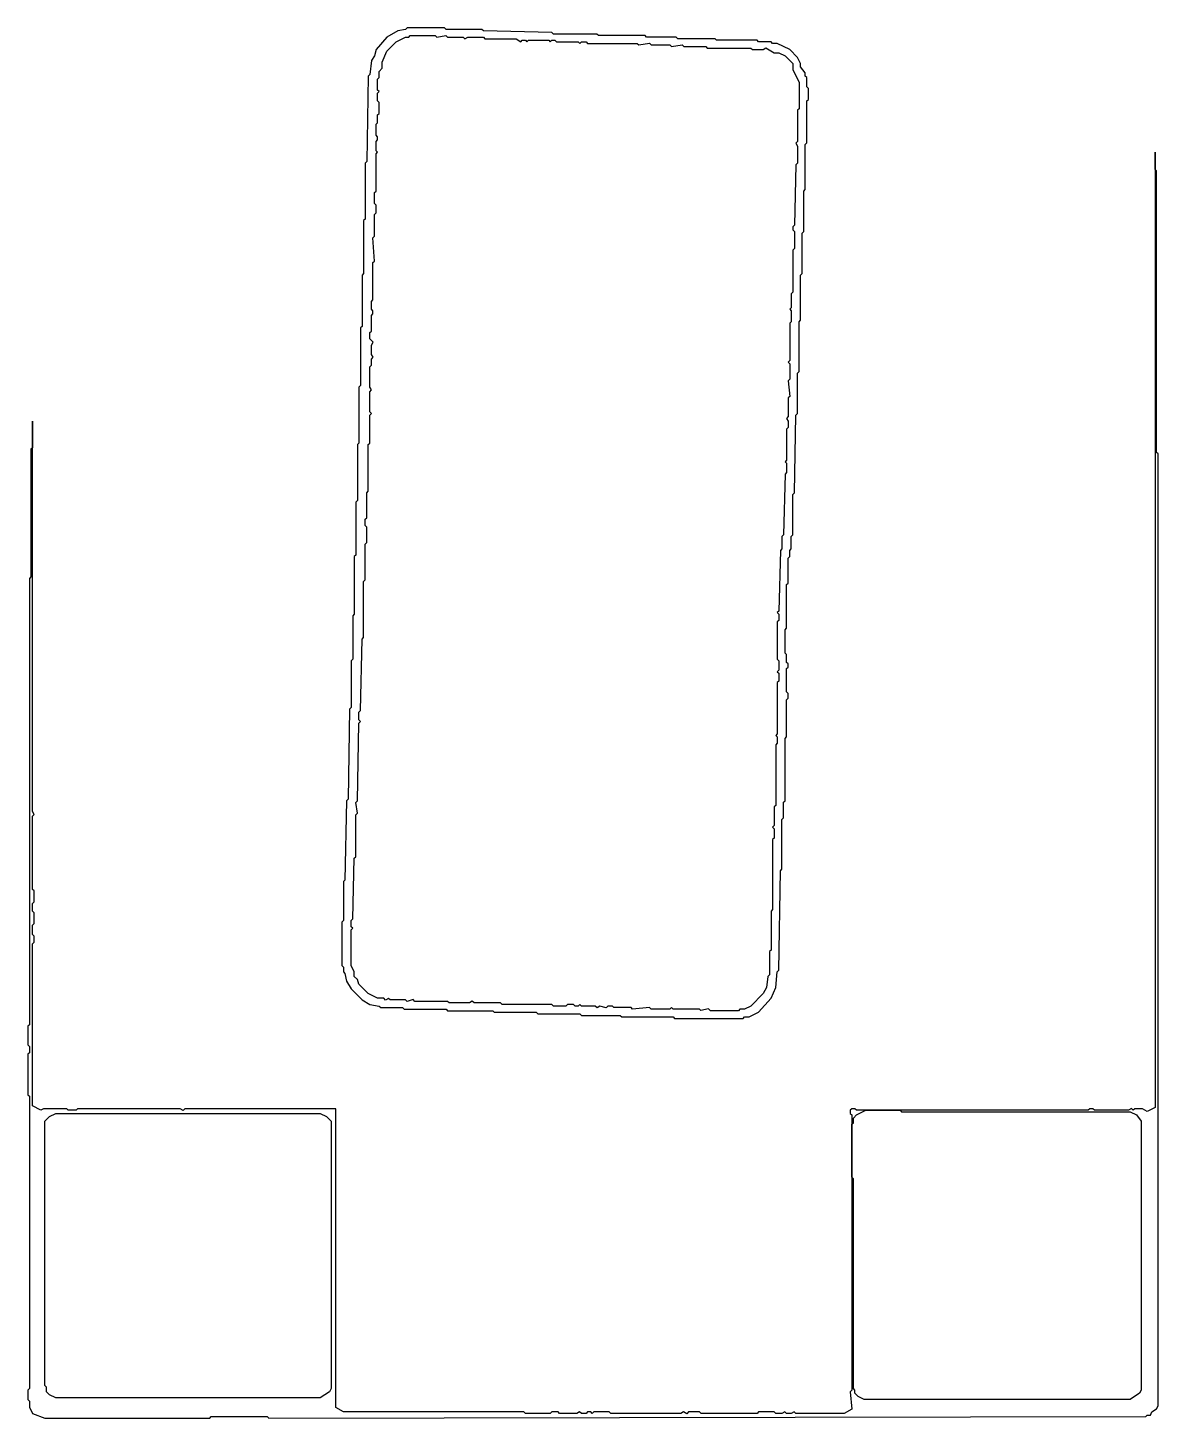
# Model space of a CAD drawing. Header units: millimetres. Extents: x 14 to 196, y 14 to 238.
import ezdxf

# ---------------------------------------------------------------- set-up
doc = ezdxf.new("R2010")
doc.units = ezdxf.units.MM
doc.layers.add('HOLES', color=1, linetype='CONTINUOUS')
doc.layers.add('OUTER', color=3, linetype='CONTINUOUS')

msp = doc.modelspace()

# ---------------------------------------------------------------- linework, layer by layer
at = {"layer": 'HOLES'}
for points in [[(74.75, 236), (75.25, 236), (75.5, 236.25), (79.5, 236.25), (79.754761, 235.995239), (81.225275, 236.274725), (81.5, 236), (84, 236), (84.282872, 235.717128), (84.75, 236), (87.25, 236), (87.5, 235.75), (92.5, 235.75), (93.261271, 235.261271), (93.5, 235.5), (94, 235.5), (94.25, 235.25), (94.5, 235.5), (97.75, 235.5), (98, 235.25), (98.25, 235.5), (98.75, 235.5), (99, 235.25), (102.5, 235.25), (102.75, 235), (103, 235.25), (103.75, 235.25), (104, 235), (112, 235), (112.243146, 234.756854), (113.973098, 235.026902), (114.25, 234.75), (117.25, 234.75), (117.493146, 234.506854), (119.223098, 234.776902), (119.5, 234.5), (123, 234.5), (123.25, 234.25), (130.25, 234.25), (130.5, 234), (132.25, 234), (132.675454, 234.260568), (134, 233.5), (134.75, 233.5), (135.75, 233), (137, 231.75), (137, 230.75), (138, 228.75), (138, 224.5), (137.75, 224.25), (137.75, 219.25), (137.467126, 218.967126), (137.75, 218.5), (137.75, 215.75), (137.5, 215.5), (137.25, 205.75), (137, 205.5), (137, 205), (137.25, 204.75), (137.25, 202), (137, 201.75), (137, 195), (136.75, 194.75), (136.75, 192.5), (136.5, 192.25), (136.75, 192), (136.75, 190.25), (136.5, 190), (136.5, 184), (136.25, 183.75), (136.5, 183.5), (136.5, 181), (136.23344, 180.73344), (136.504251, 178.254251), (136.25, 178), (136.25, 175), (135.967126, 174.717126), (136.25, 174.25), (136.25, 173.25), (136, 173), (136, 168), (135.75, 167.75), (136, 167.5), (136, 166), (135.75, 165.75), (135.5, 156), (135.25, 155.75), (135.25, 153.75), (135, 153.5), (134.75, 143.75), (134.5, 143.5), (134.75, 143.25), (134.75, 142.25), (134.5, 142), (134.5, 136), (134.75, 135.75), (134.75, 134.25), (134.5, 134), (134.75, 133.75), (134.75, 132.5), (134.5, 132.25), (134.5, 124), (134.25, 123.75), (134.5, 123.5), (134.5, 122.5), (134.25, 122.25), (134.25, 112.5), (134, 112.25), (134, 109.25), (133.75, 109), (134, 108.75), (134, 107.25), (133.75, 107), (133.75, 95.75), (133.5, 95.5), (133.5, 89.25), (133.25, 89), (133.25, 85.25), (133, 85), (132.75, 83.25), (132.25, 82.25), (130.25, 80.25), (129.25, 79.75), (128.5, 79.75), (128.25, 79.5), (123.75, 79.5), (123.467427, 79.782573), (122.237552, 79.512448), (122, 79.75), (117.75, 79.75), (117.5, 80), (117.25, 79.75), (114.25, 79.75), (113.980736, 80.019264), (111.247069, 79.752931), (111, 80), (108.25, 80), (108, 80.25), (107.25, 80.25), (106.968558, 79.968558), (106, 80.25), (105.532874, 79.967126), (105.25, 80.25), (103, 80.25), (102.75, 80.5), (102.5, 80.25), (102, 80.25), (101.75, 80.5), (100.75, 80.5), (100.5, 80.25), (98.5, 80.25), (98.25, 80.5), (90.25, 80.5), (90, 80.75), (85.75, 80.75), (85.467126, 81.032874), (85, 80.75), (81.75, 80.75), (81.5, 81), (76.25, 81), (75.968558, 81.281442), (75.002998, 80.997002), (74.75, 81.25), (72.25, 81.25), (72.021415, 81.478585), (71.532874, 81.217126), (71.25, 81.5), (70.25, 81.5), (68.75, 82.25), (67.25, 83.75), (67, 84.5), (66.5, 85), (66.5, 85.75), (66, 86.75), (66, 92.5), (66.25, 92.75), (66, 93), (66, 94), (66.25, 94.25), (66.5, 104), (66.75, 104.25), (66.75, 111), (66.993146, 111.243146), (66.723098, 112.973098), (67, 113.25), (67.25, 125.75), (67.5, 126), (67.25, 126.25), (67.25, 127.5), (67.5, 127.75), (67.75, 139.25), (68, 139.5), (68, 148.5), (68.25, 148.75), (68.25, 154.5), (68.5, 154.75), (68.5, 157.25), (68.25, 157.5), (68.25, 158.5), (68.5, 158.75), (68.5, 162.75), (68.75, 163), (68.75, 170.5), (69, 170.75), (69, 175.25), (69.25, 175.5), (69, 175.75), (69, 179), (69.282869, 179.282869), (69, 179.75), (69, 183), (69.25, 183.25), (69.25, 184.25), (69.532869, 184.532869), (69.25, 185), (69.25, 186.5), (69.532869, 186.967131), (69, 187.5), (69, 188.5), (69.25, 188.75), (69.25, 191.25), (69.5, 191.5), (69.5, 192), (69.25, 192.25), (69.25, 193.5), (69.5, 193.75), (69.5, 199.75), (69.748392, 199.998392), (69.485156, 203.735156), (69.75, 204), (69.75, 207.5), (70, 207.75), (70, 209), (69.75, 209.25), (69.75, 211), (70, 211.25), (70, 217.25), (70.25, 217.5), (70, 217.75), (70, 219.25), (70.25, 219.5), (70.25, 220), (70, 220.25), (70, 222), (70.25, 222.25), (70.25, 223.5), (70.5, 223.75), (70.5, 225.5), (70.25, 225.75), (70.25, 227), (70.5, 227.25), (70.25, 227.5), (70.25, 229.25), (70.5, 229.5), (70.5, 230.5), (71, 231), (71, 232), (71.75, 233.75), (73.25, 235.25)], [(16.750001, 61.750001), (17.5, 62.5), (18.5, 63), (61, 63), (62, 62.5), (62.750001, 61.749999), (62.75, 18.75), (62.5, 18.25), (61, 17.25), (18.5, 17.25), (17.5, 17.75), (17, 18.25), (17, 19), (16.749999, 19.250001)], [(146.75, 62.25), (147.25, 62.75), (148.75, 63.5), (154.25, 63.5), (154.5, 63.25), (191.25, 63.25), (192.25, 62.75), (193, 61.75), (193, 18.5), (192.75, 18), (191.25, 17), (148.5, 17), (147.5, 17.5), (147, 18), (147, 18.5), (146.749999, 18.750001), (146.750001, 52.499999), (146.5, 52.75), (146.5, 61.25), (146.75, 61.5)]]:
    msp.add_lwpolyline(points, close=True, dxfattribs=at)
at = {"layer": 'OUTER'}
for points in [[(73.5, 237), (71.75, 236), (70, 234), (69.75, 233), (69.25, 232.25), (69, 230), (68.75, 229.75), (68.5, 216), (68.25, 215.75), (68.25, 206.75), (68, 206.5), (68, 198), (67.75, 197.75), (67.75, 189.5), (67.5, 189.25), (67.5, 180), (67.25, 179.75), (67.25, 170.75), (67, 170.5), (67, 161.5), (66.75, 161.25), (66.75, 152.75), (66.5, 152.5), (66.5, 143.25), (66.25, 143), (66.25, 136), (66, 135.75), (66, 128.25), (65.75, 128), (65.5, 113.5), (65.25, 113.25), (65, 100.5), (64.75, 100.25), (64.75, 94), (64.5, 93.75), (64.5, 86.75), (64.75, 86.5), (64.75, 85.75), (65, 85.5), (65.25, 84.25), (66, 83), (67.75, 81.25), (69, 80.5), (70.5, 80.25), (70.75, 80), (74.25, 80), (74.5, 79.75), (81.25, 79.75), (81.5, 79.5), (88.75, 79.5), (89, 79.25), (95.75, 79.25), (96, 79), (102.75, 79), (103, 78.75), (109.25, 78.75), (109.5, 78.5), (117.75, 78.5), (118, 78.25), (129, 78.25), (129.25, 78.5), (130, 78.5), (131.5, 79.25), (133.5, 81.5), (134.25, 83.25), (134.5, 85.75), (134.75, 86), (135, 102), (135.25, 102.25), (135.25, 110.25), (135.5, 110.5), (135.5, 113), (135.75, 113.25), (135.75, 123.25), (136, 123.5), (136, 129.5), (136.25, 129.75), (136.25, 130.5), (136, 130.75), (136, 134.5), (136.25, 134.75), (136.25, 135.25), (136, 135.5), (136, 136.75), (135.75, 137), (135.75, 140.75), (136, 141), (136, 148), (136.25, 148.25), (136.25, 152.25), (136.5, 152.5), (136.5, 153.5), (136.75, 153.75), (136.75, 155.75), (137, 156), (137, 162.5), (137.25, 162.75), (137.5, 175.25), (137.75, 175.5), (137.75, 182), (138, 182.25), (138, 190.25), (138.25, 190.5), (138.25, 197.75), (138.5, 198), (138.5, 204.5), (138.75, 204.75), (138.75, 211.25), (139, 211.5), (139, 218.75), (139.25, 219), (139.25, 225.75), (139.5, 226), (139.5, 227.75), (139.25, 228), (139.25, 229.5), (139, 229.75), (139, 230.25), (138.25, 231.25), (138.25, 231.75), (137.75, 232.75), (136.5, 234), (134.5, 235), (133.75, 235), (133.5, 235.25), (131.5, 235.25), (131.25, 235.5), (124.75, 235.5), (124.5, 235.75), (118.5, 235.75), (118.25, 236), (113.5, 236), (113.25, 236.25), (105.75, 236.25), (105.5, 236.5), (98.5, 236.5), (98.25, 236.75), (87.25, 237), (87, 237.25), (81.25, 237.25), (81, 237.5), (75, 237.5), (74.75, 237.25)], [(195.25, 217.5), (195.249997, 63.969479), (193.989495, 63.27473), (193.25, 63.75), (192, 63.75), (191.75, 63.5), (191.467126, 63.782874), (191, 63.5), (185.5, 63.5), (185.25, 63.75), (184.75, 63.75), (184.5, 63.5), (147.25, 63.5), (147, 63.75), (146.5, 63.75), (146.25, 63.5), (146.25, 63), (146.500001, 62.749999), (146.499999, 18.499999), (146.230736, 18.230736), (146.49977, 15.469353), (145.25, 14.75), (137.5, 14.75), (137.217136, 15.032864), (136.75, 14.75), (136, 14.75), (135.717136, 15.032864), (135.25, 14.75), (134.25, 14.75), (134, 15), (131.5, 15), (131.25, 14.75), (122.25, 14.75), (122, 15), (120.25, 15), (119.967136, 14.717136), (119.422164, 15.008796), (119, 14.75), (107.75, 14.75), (107.5, 15), (105, 15), (104.75, 14.75), (104.5, 15), (104, 15), (103.75, 14.75), (103, 14.75), (102.717136, 15.032864), (102.25, 14.75), (99.5, 14.75), (99.25, 15), (98.25, 15), (98, 14.75), (94, 14.75), (93.75, 15), (64.75, 15), (63.499999, 15.719481), (63.500001, 63.75), (39.25, 63.75), (38.967126, 63.467126), (38.5, 63.75), (22, 63.75), (21.75, 63.5), (20.5, 63.5), (20.25, 63.75), (16.5, 63.75), (16.07455, 63.48943), (14.749999, 64.219481), (14.750001, 90.250001), (15, 90.5), (15, 91.5), (14.75, 91.75), (14.75, 93.25), (15, 93.5), (15, 95.25), (14.75, 95.5), (14.75, 96.75), (15, 97), (15, 98.75), (14.75, 99), (14.75, 110.75), (15.032871, 111.032871), (14.75, 111.5), (14.75, 174.25), (14.75, 170), (14.5, 169.75), (14.5, 149.25), (14.250002, 149.000002), (14.249998, 77.249998), (14, 77), (14, 74), (14.25, 73.75), (14.25, 72.75), (14, 72.5), (14, 66), (14.250001, 65.749999), (14.249999, 18.749999), (14, 18.5), (14, 17), (14.25, 16.75), (14.25, 15.75), (14.75, 14.75), (16.75, 14), (43.25, 14), (43.5, 14.25), (52.5, 14.25), (52.735485, 14.014515), (193.75, 14.25), (194, 14.5), (194.532876, 14.5), (194.75, 15), (195.5, 15.5), (195.75, 16), (195.750003, 168.999997), (195.499999, 169.250001), (195.500001, 214.499999), (195.25, 214.75)]]:
    msp.add_lwpolyline(points, close=True, dxfattribs=at)

doc.saveas('drawing.dxf')
